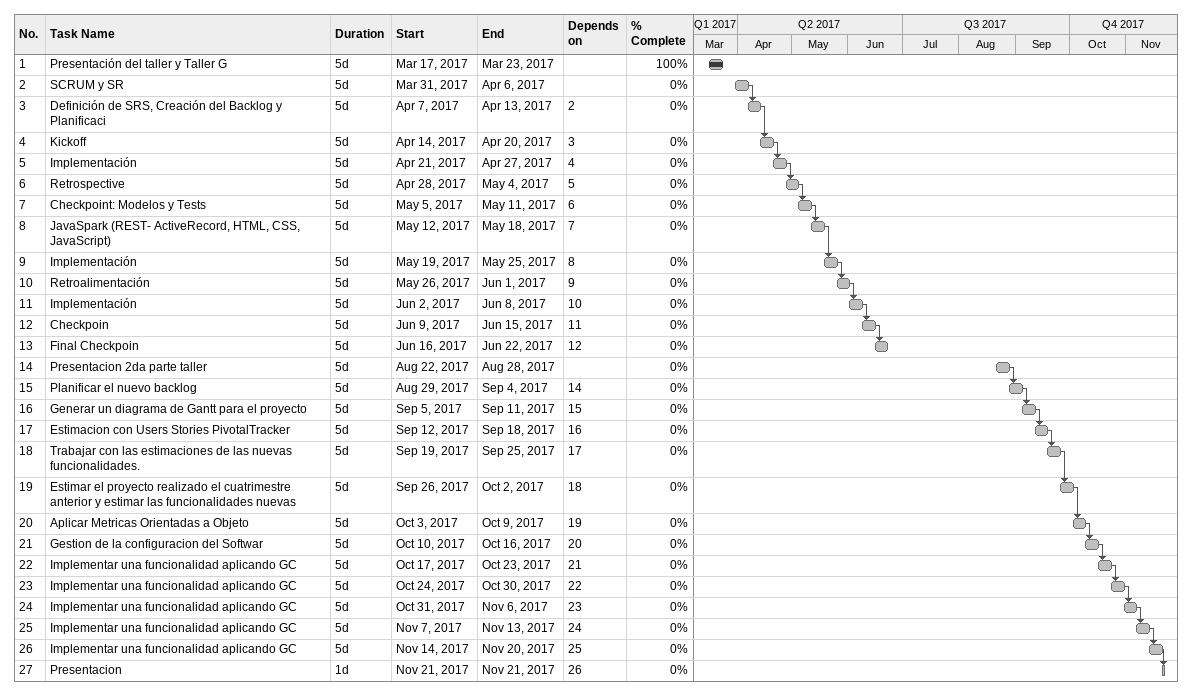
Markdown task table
| ID | Task | Duration | Start | Finish | Predecessors | % complete |
|---|---|---|---|---|---|---|
| 1 | Presentación del taller y Taller G | 5d | 2017-03-17 | 2017-03-23 |  | 100 |
| 2 | SCRUM y SR | 5d | 2017-03-31 | 2017-04-06 |  | 0 |
| 3 | Definición de SRS, Creación del Backlog y Planificaci | 5d | 2017-04-07 | 2017-04-13 | 2 | 0 |
| 4 | Kickoff | 5d | 2017-04-14 | 2017-04-20 | 3 | 0 |
| 5 | Implementación | 5d | 2017-04-21 | 2017-04-27 | 4 | 0 |
| 6 | Retrospective | 5d | 2017-04-28 | 2017-05-04 | 5 | 0 |
| 7 | Checkpoint: Modelos y Tests | 5d | 2017-05-05 | 2017-05-11 | 6 | 0 |
| 8 | JavaSpark (REST- ActiveRecord, HTML, CSS, JavaScript) | 5d | 2017-05-12 | 2017-05-18 | 7 | 0 |
| 9 | Implementación | 5d | 2017-05-19 | 2017-05-25 | 8 | 0 |
| 10 | Retroalimentación | 5d | 2017-05-26 | 2017-06-01 | 9 | 0 |
| 11 | Implementación | 5d | 2017-06-02 | 2017-06-08 | 10 | 0 |
| 12 | Checkpoin | 5d | 2017-06-09 | 2017-06-15 | 11 | 0 |
| 13 | Final Checkpoin | 5d | 2017-06-16 | 2017-06-22 | 12 | 0 |
| 14 | Presentacion 2da parte taller | 5d | 2017-08-22 | 2017-08-28 |  | 0 |
| 15 | Planificar el nuevo backlog | 5d | 2017-08-29 | 2017-09-04 | 14 | 0 |
| 16 | Generar un diagrama de Gantt para el proyecto | 5d | 2017-09-05 | 2017-09-11 | 15 | 0 |
| 17 | Estimacion con Users Stories PivotalTracker | 5d | 2017-09-12 | 2017-09-18 | 16 | 0 |
| 18 | Trabajar con las estimaciones de las nuevas funcionalidades. | 5d | 2017-09-19 | 2017-09-25 | 17 | 0 |
| 19 | Estimar el proyecto realizado el cuatrimestre anterior y estimar las funcionalidades nuevas | 5d | 2017-09-26 | 2017-10-02 | 18 | 0 |
| 20 | Aplicar Metricas Orientadas a Objeto | 5d | 2017-10-03 | 2017-10-09 | 19 | 0 |
| 21 | Gestion de la configuracion del Softwar | 5d | 2017-10-10 | 2017-10-16 | 20 | 0 |
| 22 | Implementar una funcionalidad aplicando GC | 5d | 2017-10-17 | 2017-10-23 | 21 | 0 |
| 23 | Implementar una funcionalidad aplicando GC | 5d | 2017-10-24 | 2017-10-30 | 22 | 0 |
| 24 | Implementar una funcionalidad aplicando GC | 5d | 2017-10-31 | 2017-11-06 | 23 | 0 |
| 25 | Implementar una funcionalidad aplicando GC | 5d | 2017-11-07 | 2017-11-13 | 24 | 0 |
| 26 | Implementar una funcionalidad aplicando GC | 5d | 2017-11-14 | 2017-11-20 | 25 | 0 |
| 27 | Presentacion | 1d | 2017-11-21 | 2017-11-21 | 26 | 0 |
